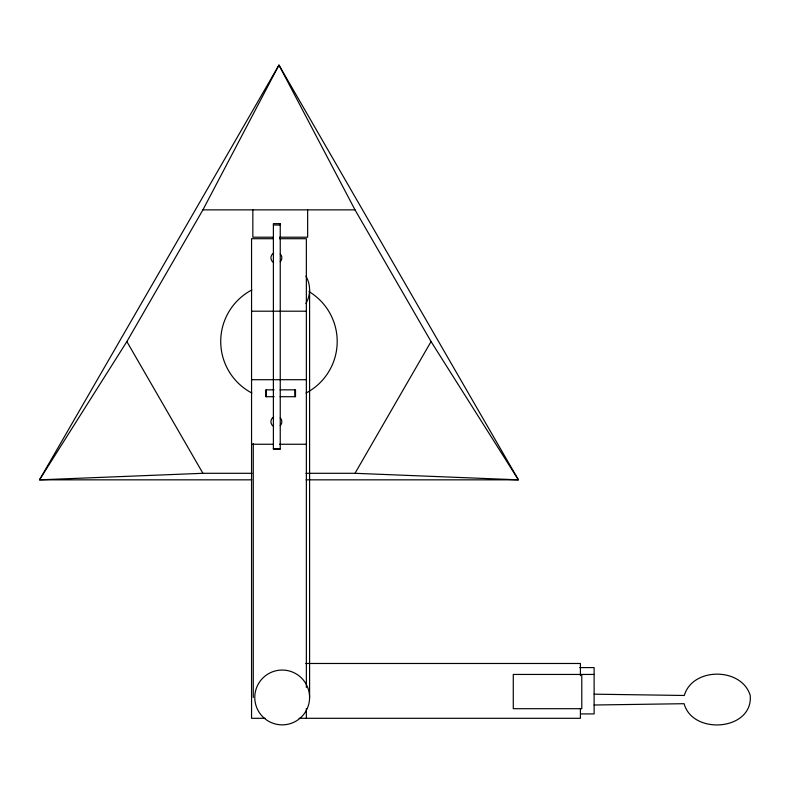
<?xml version="1.0" encoding="UTF-8"?>
<svg xmlns="http://www.w3.org/2000/svg" width="790" height="790" viewBox="0 0 790 790"><rect width="100%" height="100%" fill="white"/><g stroke="black" fill="none" stroke-linecap="round" stroke-linejoin="round"><path stroke-width="1.19" d="M251.803 479.836L39.5 479.836L126.864 341.576L202.911 209.864L278.959 65.076L518.418 479.836L306.115 479.836M305.947 473.299L355.006 473.299L431.054 341.576L355.006 209.864L278.959 65.076L39.5 479.836L202.911 473.299L251.98 473.299M594.12 705.006L684.101 703.702C692.741 735.49 753.226 730.632 750.224 695.476C741.731 667.115 692.524 666.977 684.308 695.476L594.12 694.173M202.911 209.864L355.006 209.864M273.389 225.012L280.243 225.012M273.538 237.207L252.84 237.207L252.84 209.794M279.63 237.207L307.646 237.207L307.646 209.794M273.478 238.708L251.556 238.708L251.556 718.298L265.104 718.298M279.571 238.708L306.362 238.708L306.362 687.468M251.556 311.201L306.362 311.201M251.556 379.714L306.362 379.714M274.15 389.845L265.845 389.845L265.845 396.699L274.15 396.699M280.085 389.845L295.509 389.845L295.509 396.699L280.085 396.699M251.556 444.247L273.478 444.247M279.571 444.247L306.362 444.247M273.389 448.641L280.243 448.641M273.389 448.809L280.243 448.809M305.75 663.481L580.413 663.481L580.413 675.667M579.761 667.59L594.12 667.59L594.12 713.913L580.729 713.913M594.12 674.443L513.273 674.443L513.273 708.699L581.786 708.699L581.786 674.443M299.054 718.298L580.413 718.298L580.413 708.551M355.006 473.299L518.418 479.836L431.054 341.576M126.864 341.576L202.911 473.299M309.591 289.812L309.591 697.461A27.403 27.403 0 0 1 268.481 721.191A27.403 27.403 0 0 1 268.481 673.722A27.403 27.403 0 0 1 309.591 697.461M306.362 708.433L306.362 718.298M294.828 389.845L294.828 396.699M266.299 389.845L266.299 396.699M253.274 443.753L253.274 697.461M305.918 276.115A27.403 27.403 0 0 1 305.918 303.518M280.243 253.975A5.481 5.481 0 0 1 280.243 261.727M273.626 262.606A5.481 5.481 0 0 1 273.626 253.106M280.243 417.861A5.481 5.481 0 0 1 280.243 425.613M273.626 426.482A5.481 5.481 0 0 1 273.626 416.992M309.078 291.629A58.243 58.243 0 0 1 306.036 393.045M251.882 393.045A58.243 58.243 0 0 1 251.882 289.92M280.243 223.639L273.389 223.639L273.389 449.095L280.243 449.095L280.243 223.639"/></g></svg>
